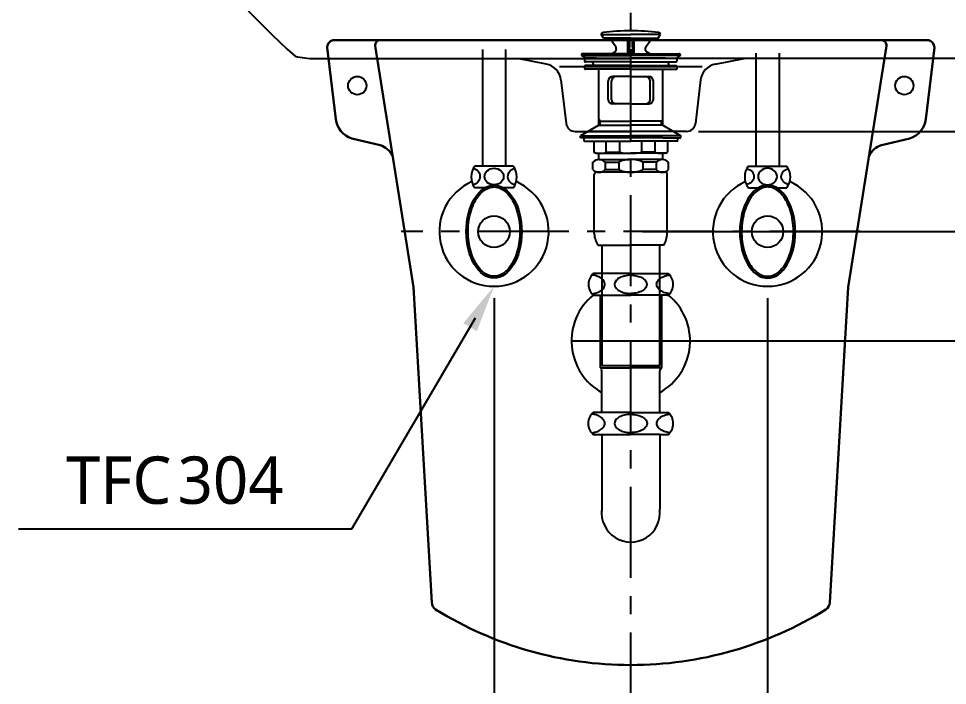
# Model space of a CAD drawing. Extents: x 7158 to 10258, y -6878 to -2578.
# Drawn here: x 8023 to 8532, y -4252 to -3886 of the extents above; entities that cross this region are included whole.
import ezdxf

# ---------------------------------------------------------------- set-up
doc = ezdxf.new("R2010")
doc.units = 0
doc.header["$LTSCALE"] = 20
doc.header["$MEASUREMENT"] = 0
doc.linetypes.add('CENTER', pattern=[2, 1.25, -0.25, 0.25, -0.25])
doc.layers.get('0').update_dxf_attribs({"linetype": 'CONTINUOUS'})
doc.layers.get('DEFPOINTS').update_dxf_attribs({"linetype": 'CONTINUOUS'})
for name, color, linetype in [('1', 1, 'CONTINUOUS'), ('3', 3, 'CONTINUOUS'), ('4', 4, 'CONTINUOUS'), ('6', 6, 'CONTINUOUS'), ('7', 7, 'CONTINUOUS'), ('CENTER', 2, 'CENTER')]:
    doc.layers.add(name, color=color, linetype=linetype)
doc.layers.add('c', color=4, linetype='CONTINUOUS', lineweight=30)
doc.styles.get("Standard").update_dxf_attribs({"font": 'NanumGothic.ttf'})
doc.dimstyles.get("Standard").update_dxf_attribs({"dimtxt": 2.5, "dimasz": 2, "dimexe": 2, "dimexo": 1, "dimgap": 1.5, "dimtad": 1, "dimdec": 0, "dimlfac": 10, "dimrnd": 0.5, "dimzin": 0, "dimdsep": 46, "dimtxsty": 'Standard', "dimcen": 0, "dimclrt": 2, "dimadec": 0, "dimazin": 0, "dimtfac": 1, "dimtdec": 0, "dimtmove": 0, "dimatfit": 3, "dimfxl": 1, "dimtolj": 1, "dimtzin": 0, "dimarcsym": 0})

# ---------------------------------------------------------------- blocks, each defined once
blk = doc.blocks.new('A$C70257C18')
at = {"layer": '1'}
blk.add_line((50.83, 128.41), (4.17, 128.41), dxfattribs=at)
at = {"layer": '3'}
for p, q in [((12.5, 179.6), (11.27, 181.73)), ((11.39, 181.53), (27.5, 181.53)), ((27.5, 179.6), (12.5, 179.6)), ((15.02, 179.42), (25.75, 178.71)), ((19.23, 174.72), (16.51, 178.57)), ((27.5, 179.6), (25.75, 178.71)), ((25.75, 178.71), (25.75, 171)), ((26.98, 179.34), (26.55, 172.93)), ((43.61, 181.53), (27.5, 181.53)), ((27.5, 179.6), (42.5, 179.6)), ((27.5, 179.6), (29.25, 178.71)), ((28.02, 179.34), (28.45, 172.93)), ((39.98, 179.42), (29.25, 178.71)), ((29.25, 178.71), (29.25, 171)), ((35.77, 174.72), (38.49, 178.57)), ((42.5, 179.6), (43.73, 181.73)), ((0.5, 170.6), (0.5, 170)), ((0.5, 170), (27.5, 170)), ((0.5, 170), (2.64, 168.5)), ((10.2, 171), (0.9, 171)), ((2.2, 168.3), (2.2, 167)), ((8.5, 168.5), (2.4, 168.5)), ((8.5, 168.5), (27.5, 168.5)), ((27.5, 171), (10.2, 171)), ((17.14, 171), (18.59, 171.84)), ((26.75, 171), (26.55, 172.95)), ((26.55, 172.95), (27.5, 172.95)), ((28.45, 172.95), (27.5, 172.95)), ((27.5, 171), (44.8, 171)), ((54.5, 170), (27.5, 170)), ((46.5, 168.5), (27.5, 168.5)), ((28.25, 171), (28.45, 172.95)), ((37.86, 171), (36.41, 171.84)), ((44.8, 171), (54.1, 171)), ((46.5, 168.5), (52.6, 168.5)), ((54.5, 170), (52.36, 168.5)), ((52.8, 168.3), (52.8, 167)), ((54.5, 170.6), (54.5, 170)), ((2.2, 164), (2.2, 162.7)), ((27.5, 166.5), (2.7, 166.5)), ((27.5, 164.5), (2.7, 164.5)), ((27.5, 166.5), (52.3, 166.5)), ((27.5, 164.5), (52.3, 164.5)), ((52.8, 164), (52.8, 162.7)), ((27.5, 162.5), (2.4, 162.5)), ((10, 131.91), (10, 162.5)), ((27.5, 158.5), (17.63, 158.5)), ((27.5, 162.5), (52.6, 162.5)), ((27.5, 158.5), (37.37, 158.5)), ((45, 131.91), (45, 162.5)), ((15.13, 146), (15.13, 156)), ((16.89, 146), (16.89, 156)), ((38.11, 146), (38.11, 156)), ((39.87, 146), (39.87, 156)), ((27.5, 143.5), (17.63, 143.5)), ((27.5, 143.5), (37.37, 143.5)), ((10.7, 134), (10, 135.21)), ((10, 134), (27.5, 134)), ((10.7, 131.91), (10.7, 134)), ((45, 134), (27.5, 134)), ((44.3, 134), (45, 135.21)), ((44.3, 131.91), (44.3, 134)), ((10, 131.91), (0, 125.91)), ((10, 131.91), (27.5, 131.91)), ((45, 131.91), (27.5, 131.91)), ((45, 131.91), (55, 125.91)), ((0, 125.91), (27.5, 125.91)), ((0, 124.91), (0, 125.91)), ((10, 124.91), (0, 124.91)), ((1.81, 124.91), (1.81, 123.61)), ((2.31, 123.11), (7.31, 123.11)), ((7.31, 123.11), (27.5, 123.11)), ((7.31, 123.11), (7.31, 116.98)), ((45, 124.91), (10, 124.91)), ((14.08, 116.98), (14.08, 123.11)), ((21.48, 116.98), (21.48, 123.11)), ((55, 125.91), (27.5, 125.91)), ((47.69, 123.11), (27.5, 123.11)), ((33.52, 116.98), (33.52, 123.11)), ((40.92, 116.98), (40.92, 123.11)), ((45, 124.91), (55, 124.91)), ((47.69, 123.11), (47.69, 116.98)), ((52.69, 123.11), (47.69, 123.11)), ((53.19, 124.91), (53.19, 123.61)), ((55, 124.91), (55, 125.91)), ((8.31, 116.41), (7.31, 116.98)), ((8.31, 116.41), (9.71, 116.41)), ((9.71, 116.41), (27.5, 116.41)), ((10, 112.99), (10, 116.41)), ((10.14, 113), (27.26, 113)), ((14.08, 116.98), (21.48, 116.98)), ((45.29, 116.41), (27.5, 116.41)), ((44.86, 113), (27.74, 113)), ((40.92, 116.98), (33.52, 116.98)), ((45, 112.99), (45, 116.41)), ((46.69, 116.41), (45.29, 116.41)), ((46.69, 116.41), (47.69, 116.98)), ((6.76, 107.44), (6.76, 111.56)), ((13.53, 111.56), (20.93, 111.56)), ((13.53, 111.56), (13.53, 107.44)), ((13.53, 107.44), (20.93, 107.44)), ((20.93, 111.56), (20.93, 107.44)), ((34.07, 111.56), (34.07, 107.44)), ((41.47, 111.56), (34.07, 111.56)), ((41.47, 107.44), (34.07, 107.44)), ((41.47, 111.56), (41.47, 107.44)), ((48.24, 107.44), (48.24, 111.56)), ((7.5, 72.4), (7.5, 105)), ((27.5, 106), (8.5, 106)), ((44.86, 106), (27.5, 106)), ((44.3, 106), (44.86, 106)), ((44.86, 106), (45.26, 106)), ((46.5, 106), (45, 106)), ((47.5, 72.4), (47.5, 105)), ((47.5, 99.64), (47.5, 105)), ((9.5, 66), (27.5, 66)), ((11.63, 66), (11.63, 0)), ((45.5, 66), (27.5, 66)), ((43.38, 0), (43.38, 66)), ((11.63, 0), (43.38, 0))]:
    blk.add_line(p, q, dxfattribs=at)
for centre, radius, start, end in [((27.5, 63.6), 120, 90, 97.3204), ((27.5, 63.6), 120, 82.6796, 90), ((12.35, 181.53), 1.1, 97.3204, 169.4262), ((14.87, 177.42), 2, 35.2023, 86.2618), ((40.13, 177.42), 2, 93.7382, 144.7977), ((42.65, 181.53), 1.1, 10.5738, 82.6796), ((17.59, 173.57), 2, 300, 35.2023), ((37.41, 173.57), 2, 144.7977, 240), ((0.9, 170.6), 0.4, 90, 180), ((2.4, 168.3), 0.2, 90, 180), ((52.6, 168.3), 0.2, 0, 90), ((54.1, 170.6), 0.4, 0, 90), ((2.7, 167), 0.5, 180, 270), ((2.7, 164), 0.5, 90, 180), ((6, 165.5), 1, 270, 90), ((49, 165.5), 1, 90, 270), ((52.3, 167), 0.5, 270, 0), ((52.3, 164), 0.5, 0, 90), ((2.4, 162.7), 0.2, 180, 270), ((17.63, 156), 2.5, 90, 180), ((19.39, 156), 2.5, 90, 180), ((35.61, 156), 2.5, 0, 90), ((37.37, 156), 2.5, 0, 90), ((52.6, 162.7), 0.2, 270, 0), ((17.63, 146), 2.5, 180, 270), ((19.39, 146), 2.5, 180, 270), ((35.61, 146), 2.5, 270, 0), ((37.37, 146), 2.5, 270, 0), ((2.31, 123.61), 0.5, 180, 270), ((52.69, 123.61), 0.5, 270, 0), ((10.14, 108.29), 4.7, 43.9409, 136.0591), ((10.7, 126.58), 10.18, 250.5679, 289.4321), ((27.03, 99.4), 13.61, 89.0643, 116.6472), ((27.31, 145.86), 29.46, 258.5956, 270.3737), ((27.69, 145.86), 29.46, 269.6263, 281.4044), ((27.97, 99.4), 13.61, 63.3528, 90.9357), ((44.3, 126.58), 10.18, 250.5679, 289.4321), ((44.86, 108.29), 4.7, 43.9409, 136.0591), ((10.14, 110.71), 4.7, 223.9409, 316.0591), ((27.03, 119.6), 13.61, 243.3528, 270.9357), ((27.97, 119.6), 13.61, 269.0643, 296.6472), ((44.86, 110.71), 4.7, 223.9409, 316.0591), ((8.5, 105), 1, 90, 180), ((46.5, 105), 1, 0, 90), ((20.49, 72.95), 13, 182.42, 212.3), ((34.51, 72.95), 13, 327.7, 357.58)]:
    blk.add_arc(centre, radius, start, end, dxfattribs=at)
at = {"layer": '7', "extrusion": (0, 1, 0)}
for p, q in [((27.5, 161.25, -14.18), (27.5, 161.25, 445.82)), ((27.5, 161.25, 445.82), (27.5, 161.25, -14.18)), ((27.5, 161.25, -14.18), (27.5, 161.25, 445.82)), ((27.5, 161.25, 445.82), (27.5, 161.25, -14.18)), ((27.5, 161.25, 20), (27.5, 161.25, 0)), ((27.5, 161.25, 20), (27.5, 161.25, 0)), ((27.5, 161.25, 20), (27.5, 161.25, 0)), ((27.5, 161.25, 20), (27.5, 161.25, 0)), ((27.5, 161.25, -14.18), (27.5, 161.25, -14.18)), ((27.5, 161.25, -14.18), (27.5, 161.25, -14.18)), ((27.5, 161.25, -14.18), (27.5, 161.25, -14.18)), ((27.5, 161.25, -14.18), (27.5, 161.25, -14.18)), ((27.5, 161.25, 0), (27.5, 161.25, -14.18)), ((27.5, 161.25, 0), (27.5, 161.25, -14.18)), ((27.5, 161.25, 0), (27.5, 161.25, -14.18)), ((27.5, 161.25, 0), (27.5, 161.25, -14.18)), ((27.5, 161.25, 445.82), (27.5, 161.25, 445.82)), ((27.5, 161.25, 445.82), (27.5, 161.25, 445.82)), ((27.5, 161.25, 445.82), (27.5, 161.25, 445.82)), ((27.5, 161.25, 445.82), (27.5, 161.25, 445.82)), ((27.5, 161.25, 410.51), (27.5, 161.25, 445.82)), ((27.5, 161.25, 410.51), (27.5, 161.25, 445.82))]:
    blk.add_line(p, q, dxfattribs=at)
at = {"layer": '7'}
for points, knots in [([(27.5, 161.25, 381.33), (27.5, 161.25, 320.01), (27.5, 161.25, 258.69), (27.5, 161.25, 138.24), (27.5, 161.25, 79.12), (27.5, 161.25, 20)], [0, 0, 0, 0, 0.509144, 0.509144, 1, 1, 1, 1]), ([(27.5, 161.25, 381.33), (27.5, 161.25, 320.01), (27.5, 161.25, 258.69), (27.5, 161.25, 138.24), (27.5, 161.25, 79.12), (27.5, 161.25, 20)], [0, 0, 0, 0, 0.509144, 0.509144, 1, 1, 1, 1]), ([(27.5, 161.25, 381.33), (27.5, 161.25, 320.01), (27.5, 161.25, 258.69), (27.5, 161.25, 138.24), (27.5, 161.25, 79.12), (27.5, 161.25, 20)], [0, 0, 0, 0, 0.509144, 0.509144, 1, 1, 1, 1]), ([(27.5, 161.25, 381.33), (27.5, 161.25, 320.01), (27.5, 161.25, 258.69), (27.5, 161.25, 138.24), (27.5, 161.25, 79.12), (27.5, 161.25, 20)], [0, 0, 0, 0, 0.509144, 0.509144, 1, 1, 1, 1]), ([(27.5, 161.25, 410.51), (27.5, 161.25, 410.51), (27.5, 161.25, 410.6), (27.5, 161.25, 410.98), (27.5, 161.25, 411.25), (27.5, 161.25, 411.56)], [0, 0, 0, 0, 0.535587, 0.535587, 1, 1, 1, 1]), ([(27.5, 161.25, 410.51), (27.5, 161.25, 410.51), (27.5, 161.25, 410.6), (27.5, 161.25, 410.98), (27.5, 161.25, 411.25), (27.5, 161.25, 411.56)], [0, 0, 0, 0, 0.535587, 0.535587, 1, 1, 1, 1]), ([(27.5, 161.25, 410.51), (27.5, 161.25, 410.51), (27.5, 161.25, 410.6), (27.5, 161.25, 410.98), (27.5, 161.25, 411.25), (27.5, 161.25, 411.56)], [0, 0, 0, 0, 0.535587, 0.535587, 1, 1, 1, 1]), ([(27.5, 161.25, 410.51), (27.5, 161.25, 410.51), (27.5, 161.25, 410.6), (27.5, 161.25, 410.98), (27.5, 161.25, 411.25), (27.5, 161.25, 411.56)], [0, 0, 0, 0, 0.535587, 0.535587, 1, 1, 1, 1]), ([(27.5, 161.25, 381.33), (27.5, 161.25, 385.34), (27.5, 161.25, 389.33), (27.5, 161.25, 396.64), (27.5, 161.25, 400.03), (27.5, 161.25, 405.62), (27.5, 161.25, 407.86), (27.5, 161.25, 410.85), (27.5, 161.25, 411.61), (27.5, 161.25, 411.56)], [0, 0, 0, 0, 0.25, 0.25, 0.5, 0.5, 0.75, 0.75, 1, 1, 1, 1]), ([(27.5, 161.25, 381.33), (27.5, 161.25, 385.34), (27.5, 161.25, 389.33), (27.5, 161.25, 396.64), (27.5, 161.25, 400.03), (27.5, 161.25, 405.62), (27.5, 161.25, 407.86), (27.5, 161.25, 410.85), (27.5, 161.25, 411.61), (27.5, 161.25, 411.56)], [0, 0, 0, 0, 0.25, 0.25, 0.5, 0.5, 0.75, 0.75, 1, 1, 1, 1]), ([(27.5, 161.25, 381.33), (27.5, 161.25, 385.34), (27.5, 161.25, 389.33), (27.5, 161.25, 396.64), (27.5, 161.25, 400.03), (27.5, 161.25, 405.62), (27.5, 161.25, 407.86), (27.5, 161.25, 410.85), (27.5, 161.25, 411.61), (27.5, 161.25, 411.56)], [0, 0, 0, 0, 0.25, 0.25, 0.5, 0.5, 0.75, 0.75, 1, 1, 1, 1]), ([(27.5, 161.25, 381.33), (27.5, 161.25, 385.34), (27.5, 161.25, 389.33), (27.5, 161.25, 396.64), (27.5, 161.25, 400.03), (27.5, 161.25, 405.62), (27.5, 161.25, 407.86), (27.5, 161.25, 410.85), (27.5, 161.25, 411.61), (27.5, 161.25, 411.56)], [0, 0, 0, 0, 0.25, 0.25, 0.5, 0.5, 0.75, 0.75, 1, 1, 1, 1])]:
    blk.add_open_spline(points, degree=3, knots=knots, dxfattribs=at)
for points, degree in [([(27.5, 161.25, 0), (27.5, 161.25)], 1), ([(27.5, 161.25, 0), (27.5, 161.25)], 1), ([(27.5, 161.25, 0), (27.5, 161.25)], 1), ([(27.5, 161.25, 0), (27.5, 161.25)], 1), ([(27.5, 161.25, -14.18), (27.5, 161.25, -9.46), (27.5, 161.25, -4.73), (27.5, 161.25, 0)], 3), ([(27.5, 161.25, -14.18), (27.5, 161.25, -9.46), (27.5, 161.25, -4.73), (27.5, 161.25, 0)], 3), ([(27.5, 161.25, -14.18), (27.5, 161.25, -9.46), (27.5, 161.25, -4.73), (27.5, 161.25, 0)], 3), ([(27.5, 161.25, -14.18), (27.5, 161.25, -9.46), (27.5, 161.25, -4.73), (27.5, 161.25, 0)], 3)]:
    blk.add_open_spline(points, degree=degree, dxfattribs=at)
blk = doc.blocks.new('*D34')
at = {"layer": '1', "color": 3, "lineweight": -2, "transparency": 16777216}
for p, q in [((14174.02, 348.89), (14174.02, 75.87)), ((14324.02, 348.89), (14324.02, 75.87)), ((14298.02, 88.87), (14200.02, 88.87))]:
    blk.add_line(p, q, dxfattribs=at)
at = {"layer": '1', "color": 3, "transparency": 16777216}
for points in [[(14200.02, 93.2), (14200.02, 84.53), (14174.02, 88.87)], [(14298.02, 93.2), (14298.02, 84.53), (14324.02, 88.87)]]:
    blk.add_solid(points, dxfattribs=at)
at = {"layer": 'DEFPOINTS', "color": 0, "transparency": 16777216}
for p in [(14174.02, 355.39), (14324.02, 355.39), (14174.02, 88.87)]:
    blk.add_point(p, dxfattribs=at)
at = {"layer": '1', "color": 2, "transparency": 16777216, "insert": (14249.02, 114.87), "char_height": 26, "attachment_point": 5}
blk.add_mtext('\\A1;150', dxfattribs=at)
blk = doc.blocks.new('A$C7FD77792')
at = {"layer": '1'}
blk.add_line((0, 110.19), (65, 110.19), dxfattribs=at)
at = {"layer": '4'}
for p, q in [((16.25, 147.19), (11.96, 147.19)), ((32.5, 147.19), (16.25, 147.19)), ((32.5, 147.19), (48.75, 147.19)), ((48.75, 147.19), (53.04, 147.19)), ((12.35, 135.19), (11.96, 135.19)), ((12.35, 135.19), (32.5, 135.19)), ((15.7, 135.19), (15.7, 95.41)), ((52.65, 135.19), (32.5, 135.19)), ((49.3, 135.19), (49.3, 95.41)), ((52.65, 135.19), (53.04, 135.19)), ((15.7, 95.41), (32.5, 95.41)), ((16.63, 70.89), (16.63, 93.76)), ((49.3, 95.41), (32.5, 95.41)), ((48.38, 70.89), (48.38, 93.76)), ((16.63, 70.89), (11.88, 70.89)), ((32.42, 70.89), (16.63, 70.89)), ((32.42, 70.89), (32.5, 70.89)), ((32.58, 70.89), (32.5, 70.89)), ((32.58, 70.89), (48.38, 70.89)), ((48.38, 70.89), (53.12, 70.89)), ((11.88, 58.89), (16.63, 58.89)), ((16.63, 58.89), (32.42, 58.89)), ((16.63, 58.89), (16.63, 17.81)), ((48.38, 58.89), (32.58, 58.89)), ((48.38, 58.89), (48.38, 17.81)), ((48.38, 58.89), (53.12, 58.89))]:
    blk.add_line(p, q, dxfattribs=at)
for points in [[(18.31, 141.19, 0.155217), (17.71, 143.04, 0.106747), (15.65, 144.93, 0.073043), (12.88, 146.05, 0.028511), (11.15, 146.37, 0.059523)], [(24.22, 142.92, 0.32729), (24.22, 139.45, 0.106373), (26.24, 137.65, 0.071219), (28.94, 136.6, 0.057537), (32.5, 136.19, 0.057537)], [(32.5, 146.19, 0.057537), (28.94, 145.77, 0.071219), (26.24, 144.72, 0.106373), (24.22, 142.92, 0.159483)], [(32.5, 146.19, -0.057537), (36.06, 145.77, -0.071219), (38.76, 144.72, -0.106373), (40.78, 142.92, -0.159483)], [(40.78, 142.92, -0.32729), (40.78, 139.45, -0.106373), (38.76, 137.65, -0.071219), (36.06, 136.6, -0.057537), (32.5, 136.19, -0.057537)], [(46.69, 141.19, -0.155217), (47.29, 143.04, -0.106747), (49.35, 144.93, -0.073043), (52.12, 146.05, -0.028511), (53.85, 146.37, -0.059523)], [(11.15, 136, 0.028511), (12.88, 136.32, 0.073043), (15.65, 137.44, 0.106747), (17.71, 139.33, 0.155217), (18.31, 141.19, 0.155217)], [(53.85, 136, -0.028511), (52.12, 136.32, -0.073043), (49.35, 137.44, -0.106747), (47.29, 139.33, -0.155217), (46.69, 141.19, -0.155217)], [(16.63, 67.87, 0.049056), (15.58, 68.63, 0.073043), (12.81, 69.75, 0.028511), (11.08, 70.07)], [(18.23, 64.89, 0.155217), (17.64, 66.74, 0.054411), (16.68, 67.82, 0.054411)], [(24.14, 66.62, 0.32729), (24.14, 63.15, 0.106373), (26.16, 61.35, 0.071219), (28.86, 60.3, 0.057537), (32.42, 59.89, 0.057537)], [(32.5, 69.89, 0.05879), (28.86, 69.47, 0.071219), (26.16, 68.42, 0.106373), (24.14, 66.62, 0.159483)], [(32.5, 69.89, -0.05879), (36.14, 69.47, -0.071219), (38.84, 68.42, -0.106373), (40.86, 66.62, -0.159483)], [(40.86, 66.62, -0.32729), (40.86, 63.15, -0.106373), (38.84, 61.35, -0.071219), (36.14, 60.3, -0.057537), (32.58, 59.89, -0.057537)], [(46.77, 64.89, -0.155217), (47.36, 66.74, -0.05495), (48.33, 67.83, -0.05495)], [(48.38, 67.87, -0.049056), (49.42, 68.63, -0.073043), (52.19, 69.75, -0.028511), (53.92, 70.07)], [(11.08, 59.7, 0.028511), (12.81, 60.02, 0.073043), (15.58, 61.14, 0.049056), (16.63, 61.9, 0.049056)], [(16.69, 61.95, 0.054321), (17.64, 63.03, 0.155217), (18.23, 64.89)], [(48.32, 61.95, -0.054539), (47.36, 63.03, -0.155217), (46.77, 64.89)], [(53.92, 59.7, -0.028511), (52.19, 60.02, -0.073043), (49.42, 61.14, -0.049056), (48.38, 61.9, -0.049056)]]:
    blk.add_lwpolyline(points, format="xyb", dxfattribs=at)
for centre, radius, start, end in [((17.25, 141.19), 8, 131.4096, 228.5904), ((47.75, 141.19), 8, 311.4096, 48.5904), ((32.5, 110.19), 32.5, 129.4471, 240.7605), ((32.5, 110.19), 32.5, 299.2395, 50.5529), ((15.7, 93.76), 0.925, 0, 58.7026), ((49.3, 93.76), 0.925, 121.2974, 180), ((48.3, 95.41), 1, 301.2974, 0), ((17.17, 64.89), 8, 131.4096, 228.5904), ((47.83, 64.89), 8, 311.4096, 48.5904), ((32.5, 15.81), 16, 172.8334, 7.1666), ((32.5, 15.81), 16, 172.8334, 180)]:
    blk.add_arc(centre, radius, start, end, dxfattribs=at)
blk = doc.blocks.new('*D47')
at = {"color": 3, "lineweight": -2, "transparency": 16777216}
for p, q in [((8649.9, -3752.58), (8697.33, -3752.58)), ((8684.33, -3778.58), (8684.33, -3921.58)), ((8395.45, -3947.58), (8697.33, -3947.58))]:
    blk.add_line(p, q, dxfattribs=at)
at = {"color": 3, "transparency": 16777216}
for points in [[(8680, -3778.58), (8688.66, -3778.58), (8684.33, -3752.58)], [(8680, -3921.58), (8688.66, -3921.58), (8684.33, -3947.58)]]:
    blk.add_solid(points, dxfattribs=at)
at = {"layer": 'DEFPOINTS', "color": 0, "transparency": 16777216}
for p in [(8643.4, -3752.58), (8388.95, -3947.58), (8684.33, -3947.58)]:
    blk.add_point(p, dxfattribs=at)
at = {"color": 2, "transparency": 16777216, "insert": (8658.33, -3850.08), "char_height": 26, "attachment_point": 5, "rotation": 90}
blk.add_mtext('\\A1;195', dxfattribs=at)
blk = doc.blocks.new('A$C5AAF52AF')
at = {"color": 7}
for centre in [(16.5, 317.93), (316.5, 317.93)]:
    blk.add_circle(centre, 5, dxfattribs=at)
at = {"layer": 'c', "color": 7}
for p, q in [((29.16, 342.89), (3.11, 342.89)), ((29.16, 342.89), (166.5, 342.89)), ((303.83, 342.89), (166.5, 342.89)), ((303.83, 342.89), (329.88, 342.89)), ((0, 338.74), (4.75, 299.46)), ((47.31, 207.33), (26.27, 339.72)), ((285.68, 207.33), (306.72, 339.72)), ((332.99, 338.74), (328.24, 299.46)), ((13.45, 288.89), (29.03, 285.25)), ((319.55, 288.89), (303.96, 285.25)), ((47.31, 207.33), (57.34, 34.27)), ((285.68, 207.33), (275.65, 34.27))]:
    blk.add_line(p, q, dxfattribs=at)
for centre, radius, start, end in [((4.37, 338.71), 4.37, 106.6795, 179.5638), ((29.21, 339.95), 2.94, 90.8888, 184.5014), ((303.78, 339.95), 2.94, 355.4986, 89.1112), ((328.62, 338.71), 4.37, 0.4362, 73.3205), ((17.42, 301.02), 12.77, 186.7578, 251.8524), ((315.57, 301.02), 12.77, 288.1476, 353.2422), ((25.26, 273.82), 12.04, 28.5766, 71.7071), ((307.74, 273.82), 12.04, 108.2929, 151.4234), ((62.18, 34.55), 4.84, 183.3192, 236.1509), ((270.81, 34.55), 4.84, 303.8491, 356.6808), ((166.5, 202.82), 202.82, 238.1541, 270), ((166.5, 202.82), 202.82, 270, 301.8459)]:
    blk.add_arc(centre, radius, start, end, dxfattribs=at)
blk = doc.blocks.new('*D55')
at = {"color": 3, "lineweight": -2, "transparency": 16777216}
for p, q in [((8704.09, -3752.52), (8837.97, -3752.52)), ((8824.97, -4036.52), (8824.97, -3778.52)), ((8364.9, -4062.52), (8837.97, -4062.52))]:
    blk.add_line(p, q, dxfattribs=at)
at = {"color": 3, "transparency": 16777216}
for points in [[(8820.63, -3778.52), (8829.3, -3778.52), (8824.97, -3752.52)], [(8820.63, -4036.52), (8829.3, -4036.52), (8824.97, -4062.52)]]:
    blk.add_solid(points, dxfattribs=at)
at = {"layer": 'DEFPOINTS', "color": 0, "transparency": 16777216}
for p in [(8697.59, -3752.52), (8824.97, -3752.52), (8358.4, -4062.52)]:
    blk.add_point(p, dxfattribs=at)
at = {"color": 2, "transparency": 16777216, "insert": (8798.97, -3907.52), "char_height": 26, "attachment_point": 5, "rotation": 90}
blk.add_mtext('\\A1;310', dxfattribs=at)
blk = doc.blocks.new('*D56')
at = {"color": 3, "lineweight": -2, "transparency": 16777216}
for p, q in [((8694.95, -3752.58), (8761.99, -3752.58)), ((8748.99, -3778.58), (8748.99, -3976.58)), ((8431.75, -4002.58), (8761.99, -4002.58))]:
    blk.add_line(p, q, dxfattribs=at)
at = {"color": 3, "transparency": 16777216}
for points in [[(8744.66, -3778.58), (8753.33, -3778.58), (8748.99, -3752.58)], [(8744.66, -3976.58), (8753.33, -3976.58), (8748.99, -4002.58)]]:
    blk.add_solid(points, dxfattribs=at)
at = {"layer": 'DEFPOINTS', "color": 0, "transparency": 16777216}
for p in [(8688.45, -3752.58), (8425.25, -4002.58), (8748.99, -4002.58)]:
    blk.add_point(p, dxfattribs=at)
at = {"color": 2, "transparency": 16777216, "insert": (8722.99, -3877.58), "char_height": 26, "attachment_point": 5, "rotation": 90}
blk.add_mtext('\\A1;250', dxfattribs=at)
blk = doc.blocks.new('*D57')
at = {"color": 3, "lineweight": -2, "transparency": 16777216}
for p, q in [((8364.9, -4002.58), (8761.99, -4002.58)), ((8748.99, -4028.58), (8748.99, -4486.58)), ((8655.52, -4512.58), (8761.99, -4512.58))]:
    blk.add_line(p, q, dxfattribs=at)
at = {"color": 3, "transparency": 16777216}
for points in [[(8744.66, -4028.58), (8753.33, -4028.58), (8748.99, -4002.58)], [(8744.66, -4486.58), (8753.33, -4486.58), (8748.99, -4512.58)]]:
    blk.add_solid(points, dxfattribs=at)
at = {"layer": 'DEFPOINTS', "color": 0, "transparency": 16777216}
for p in [(8358.4, -4002.58, -0.76), (8649.02, -4512.58), (8748.99, -4512.58)]:
    blk.add_point(p, dxfattribs=at)
at = {"color": 2, "transparency": 16777216, "insert": (8722.99, -4257.58), "char_height": 26, "attachment_point": 5, "rotation": 90}
blk.add_mtext('\\A1;510', dxfattribs=at)
blk = doc.blocks.new('A$C24765FB8')
at = {"layer": '1', "color": 3}
for p, q in [((182.79, 146.41), (250.62, 262.26)), ((0, 146.41), (182.79, 146.41))]:
    blk.add_line(p, q, dxfattribs=at)
blk.add_solid([(243.85, 259.27), (251.33, 254.9), (260.73, 279.52)], dxfattribs=at)
at = {"layer": '6'}
for p, q in [((254.38, 409.52), (254.38, 345.52)), ((267.08, 409.52), (267.08, 345.52)), ((404.38, 407.41), (404.38, 345.52)), ((417.08, 407.43), (417.08, 345.52)), ((267.08, 345.52), (250.23, 345.52)), ((271.23, 345.52), (267.08, 345.52)), ((400.23, 345.52), (404.38, 345.52)), ((404.38, 345.52), (421.23, 345.52)), ((255.59, 333.52), (250.23, 333.52)), ((271.23, 333.52), (265.87, 333.52)), ((400.23, 333.52), (405.59, 333.52)), ((415.87, 333.52), (421.23, 333.52))]:
    blk.add_line(p, q, dxfattribs=at)
for centre in [(260.73, 309.52), (410.73, 309.52)]:
    blk.add_circle(centre, 8.62, dxfattribs=at)
for centre, radius, start, end in [((258.23, 339.52), 10, 143.1301, 216.8699), ((263.23, 339.52), 10, 323.1301, 36.8699), ((408.23, 339.52), 10, 143.1301, 216.8699), ((413.23, 339.52), 10, 323.1301, 36.8699), ((260.73, 309.52), 30, 113.9173, 66.0827), ((410.73, 309.52), 30, 113.9173, 66.0827)]:
    blk.add_arc(centre, radius, start, end, dxfattribs=at)
for centre, major_axis, start_param, end_param in [((247.95, 339.75), (-5.23, 0), 1.800504, 4.443058), ((273.41, 339.75), (5.23, 0), 1.824119, 4.49897)]:
    blk.add_ellipse(centre, major_axis=major_axis, ratio=0.866391, start_param=start_param, end_param=end_param, dxfattribs=at)
for centre, major_axis, ratio in [((260.73, 339.75), (5.23, 0), 0.866391), ((260.73, 309.52), (0, 25.5), 0.596529)]:
    blk.add_ellipse(centre, major_axis=major_axis, ratio=ratio, dxfattribs=at)
at = {"layer": '6', "extrusion": (0, 0, -1)}
for centre, major_axis, start_param, end_param in [((398.04, 339.75), (-5.23, 0), 1.824119, 4.49897), ((423.5, 339.75), (5.23, 0), 1.800504, 4.443058)]:
    blk.add_ellipse(centre, major_axis=major_axis, ratio=0.866391, start_param=start_param, end_param=end_param, dxfattribs=at)
for centre, major_axis, ratio in [((410.73, 339.75), (-5.23, 0), 0.866391), ((410.73, 309.52), (0, 25.5), 0.596529)]:
    blk.add_ellipse(centre, major_axis=major_axis, ratio=ratio, dxfattribs=at)
at = {"layer": '6'}
for points in [[(260.73, 334.02), (258.65, 334.02), (256.55, 333.21), (252.65, 329.97), (250.88, 327.53), (248.15, 321.5), (247.2, 317.92), (246.35, 310.4), (246.45, 306.47), (247.68, 299.12), (248.81, 295.7), (251.83, 290.11), (253.7, 287.95), (257.71, 285.31), (259.82, 284.81), (263.97, 285.41), (266.05, 286.53), (269.8, 290.36), (271.45, 293.07), (273.87, 299.49), (274.63, 303.2), (275.09, 310.81), (274.79, 314.71), (273.19, 321.85), (271.89, 325.09), (268.62, 330.2), (266.65, 332.06), (263.34, 333.71), (262.03, 334.02), (260.73, 334.02)], [(410.73, 334.02), (412.81, 334.02), (414.91, 333.21), (418.8, 329.97), (420.58, 327.53), (423.3, 321.5), (424.25, 317.92), (425.1, 310.4), (425, 306.47), (423.77, 299.12), (422.64, 295.7), (419.63, 290.11), (417.75, 287.95), (413.74, 285.31), (411.64, 284.81), (407.48, 285.41), (405.4, 286.53), (401.65, 290.36), (400, 293.07), (397.59, 299.49), (396.82, 303.2), (396.36, 310.81), (396.66, 314.71), (398.27, 321.85), (399.57, 325.09), (402.84, 330.2), (404.8, 332.06), (408.12, 333.71), (409.42, 334.02), (410.73, 334.02)]]:
    blk.add_open_spline(points, degree=3, knots=[0, 0, 0, 0, 0.46111, 0.46111, 0.922219, 0.922219, 1.383329, 1.383329, 1.844439, 1.844439, 2.305549, 2.305549, 2.766658, 2.766658, 3.227768, 3.227768, 3.688878, 3.688878, 4.149988, 4.149988, 4.611097, 4.611097, 5.072207, 5.072207, 5.533317, 5.533317, 5.994427, 5.994427, 6.283185, 6.283185, 6.283185, 6.283185], dxfattribs=at)
at = {"layer": 'CENTER', "color": 2, "linetype": 'CENTER', "ltscale": 2}
blk.add_line((461.73, 309.52), (209.73, 309.52), dxfattribs=at)
at = {"layer": '1', "color": 2, "insert": (85.68, 172.99), "char_height": 26, "attachment_point": 5}
blk.add_mtext('TFC{\\H0.38462x; }304', dxfattribs=at)
at = {"layer": '1'}
dim = blk.add_linear_dim(base=(260.73, 13), p1=(410.73, 279.52), p2=(260.73, 279.52), dimstyle='Standard', override={"dimscale": 1.3, "dimtxt": 20, "dimasz": 20, "dimexe": 10, "dimexo": 5, "dimgap": 10, "dimlfac": 1, "dimzin": 8, "dimclrd": 3, "dimclre": 3}, dxfattribs=at)
dim.commit()
dim.dimension.update_dxf_attribs({"geometry": '*D34', "text_midpoint": (335.73, 39), "insert": (-13913.29, -75.87)})

msp = doc.modelspace()

# ---------------------------------------------------------------- linework, layer by layer
at = {"color": 7}
for p, q in [((8320.09, -3919.34, 0.76), (8322.88, -3943.16, 0.76)), ((8396.7, -3919.34, 0.76), (8393.92, -3943.16, 0.76)), ((8327.85, -3947.58, 0.76), (8358.4, -3947.58, 0.76)), ((8388.95, -3947.58, 0.76), (8358.4, -3947.58, 0.76))]:
    msp.add_line(p, q, dxfattribs=at)
for centre, start, end in [((8327.85, -3942.58, 0.76), 186.6755, 270), ((8388.95, -3942.58, 0.76), 270, 353.3245)]:
    msp.add_arc(centre, 5, start, end, dxfattribs=at)
at = {"layer": '3', "color": 7}
for p, q in [((8185.11, -3907.58, 0.76), (8358.4, -3907.58, 0.76)), ((8312.09, -3910.69, 0.76), (8296.23, -3907.58, 0.76)), ((8539.19, -3907.58, 0.76), (8358.4, -3907.58, 0.76)), ((8404.71, -3910.69, 0.76), (8420.57, -3907.58, 0.76)), ((8397.55, -3912.09, 0.76), (8319.25, -3912.09, 0.76))]:
    msp.add_line(p, q, dxfattribs=at)
for centre, radius, start, end in [((8454, -3594, 0.76), 419.26, 203.258, 228.1497), ((8184.95, -3862.29, 0.76), 45.29, 256.3681, 270.2046), ((8310.16, -3920.5, 0.76), 10, 6.6755, 78.9063), ((8406.64, -3920.5, 0.76), 10, 101.0937, 173.3245)]:
    msp.add_arc(centre, radius, start, end, dxfattribs=at)
at = {"layer": 'CENTER', "color": 2, "linetype": 'CENTER', "ltscale": 2}
msp.add_line((8358.4, -4512.52), (8358.4, -3712.56), dxfattribs=at)

# ---------------------------------------------------------------- block references
msp.add_blockref('A$C5AAF52AF', (8191.9, -4240.38, 0.76))
at = {"layer": '1'}
for name, p in [('A$C70257C18', (8330.9, -4075.99, 0.76)), ('A$C24765FB8', (8022.67, -4312.1)), ('A$C7FD77792', (8325.9, -4172.7))]:
    msp.add_blockref(name, p, dxfattribs=at)

# ---------------------------------------------------------------- dimensions: what is measured, and where the dimension line sits
for base, p1, p2, picture, middle in [((8824.97, -3752.52), (8358.4, -4062.52), (8697.59, -3752.52), '*D55', (8798.97, -3907.52)), ((8748.99, -4002.58, 0.76), (8688.45, -3752.58, 0.76), (8425.25, -4002.58, 0.76), '*D56', (8722.99, -3877.58, 0.76)), ((8748.99, -4512.58, 0.76), (8358.4, -4002.58), (8649.02, -4512.58, 0.76), '*D57', (8722.99, -4257.58, 0.76))]:
    dim = msp.add_linear_dim(base=base, p1=p1, p2=p2, angle=90, dimstyle='Standard', override={"dimscale": 1.3, "dimtxt": 20, "dimasz": 20, "dimexe": 10, "dimexo": 5, "dimgap": 10, "dimlfac": 1, "dimzin": 8, "dimclrd": 3, "dimclre": 3, "dimfxl": 1.25, "dimarcsym": 1})
    dim.commit()
    dim.dimension.update_dxf_attribs({"geometry": picture, "text_midpoint": middle})
at = {"color": 7}
dim = msp.add_linear_dim(base=(8684.33, -3947.58, 0.76), p1=(8643.4, -3752.58, 0.76), p2=(8388.95, -3947.58, 0.76), angle=90, dimstyle='Standard', override={"dimscale": 1.3, "dimtxt": 20, "dimasz": 20, "dimexe": 10, "dimexo": 5, "dimgap": 10, "dimlfac": 1, "dimzin": 8, "dimclrd": 3, "dimclre": 3, "dimfxl": 1.25, "dimarcsym": 1}, dxfattribs=at)
dim.commit()
dim.dimension.update_dxf_attribs({"geometry": '*D47', "text_midpoint": (8658.33, -3850.08, 0.76)})

doc.saveas('drawing.dxf')
